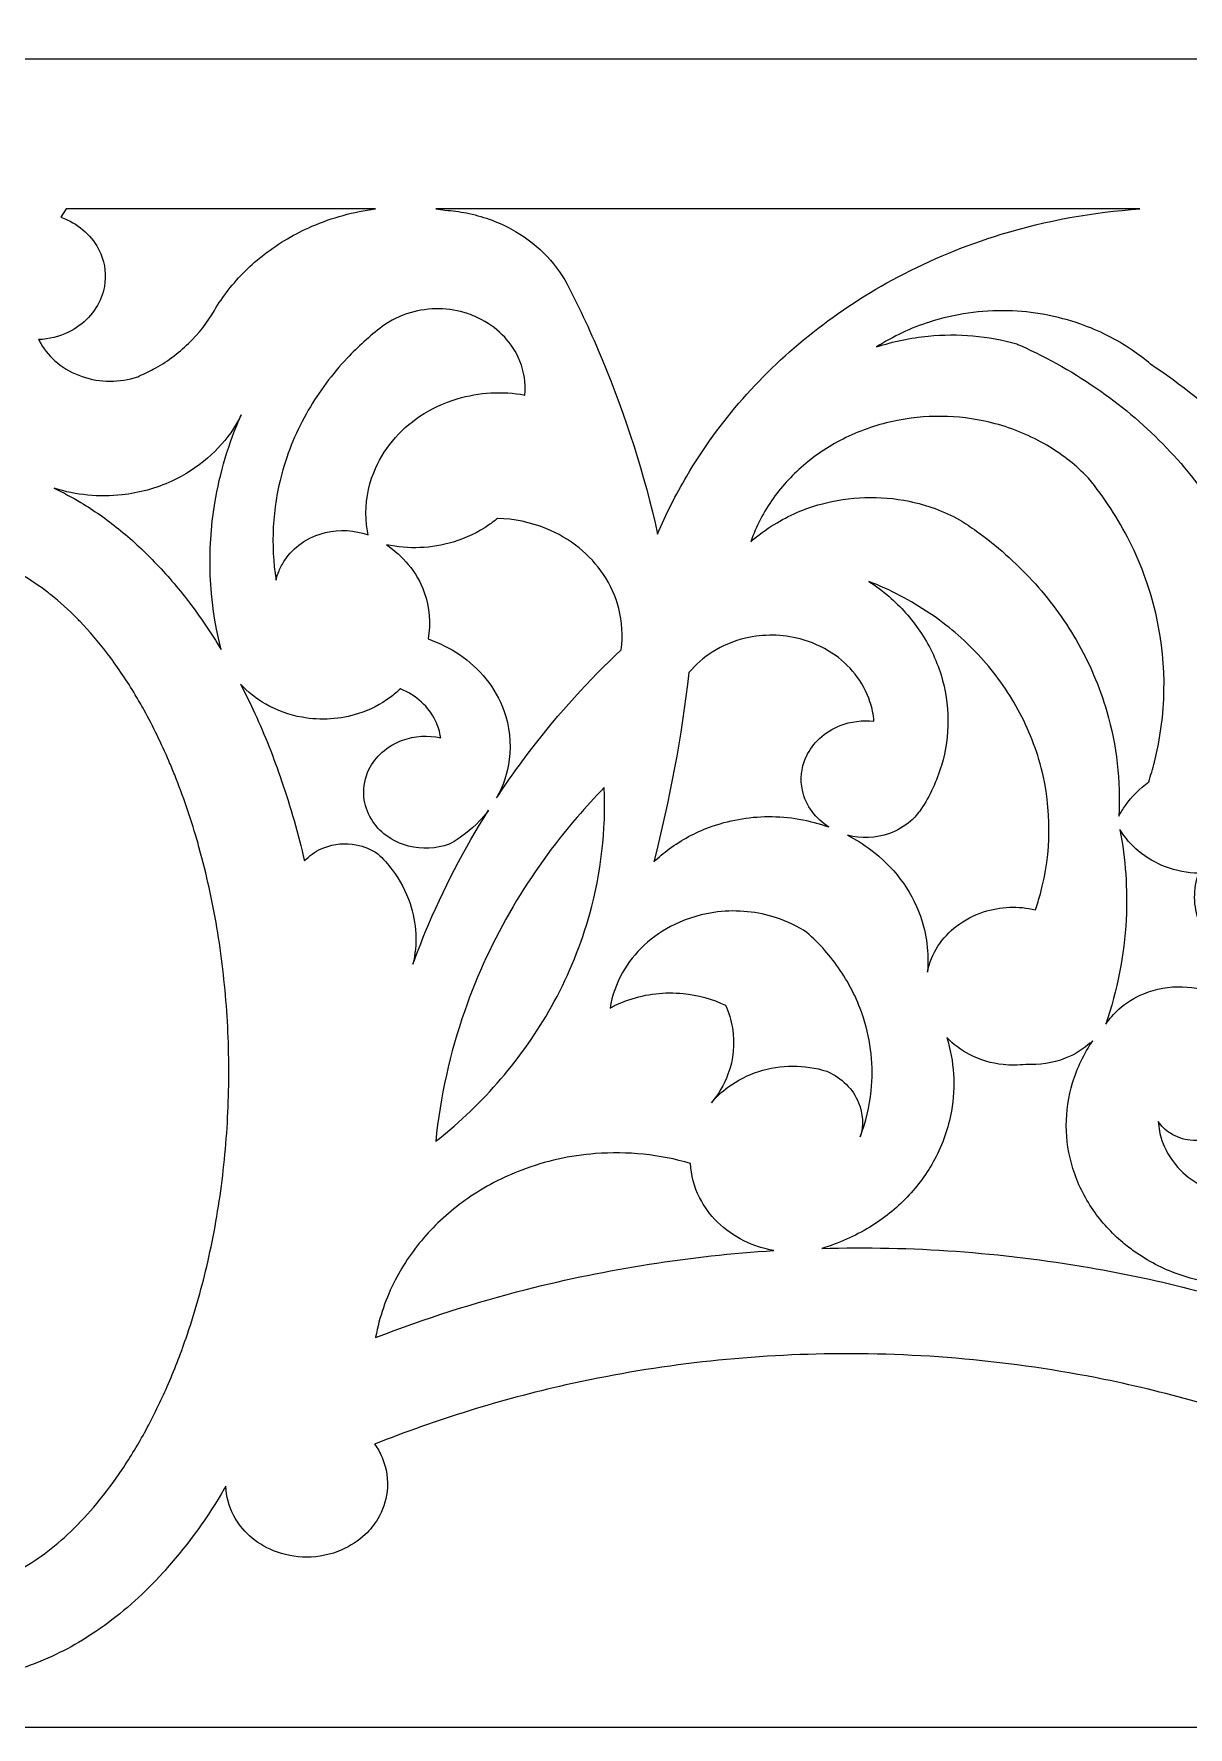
# Model space of a CAD drawing. Header units: millimetres. Extents: x 4600 to 4846, y 410 to 672.
# Drawn here: x 4705.5 to 4747.3, y 409.8 to 471.2 of the extents above; entities that cross this region are included whole.
import ezdxf

# ---------------------------------------------------------------- set-up
doc = ezdxf.new("R2010")
doc.units = ezdxf.units.MM
doc.header["$MEASUREMENT"] = 0
doc.layers.add('SITARA ALL', color=18, linetype='Continuous', true_color=0x000000)

msp = doc.modelspace()

# ---------------------------------------------------------------- linework, layer by layer
at = {"layer": 'SITARA ALL', "lineweight": 9}
for points, knots in [([(4600.273, 531.799), (4600.273, 531.799), (4844.273, 531.799), (4844.273, 531.799), (4844.273, 531.799), (4844.273, 409.799), (4844.273, 409.799), (4844.273, 409.799), (4600.273, 409.799), (4600.273, 409.799), (4600.273, 409.799), (4600.273, 531.799), (4600.273, 531.799)], [0, 0, 0, 0, 0.25, 0.25, 0.25, 0.5, 0.5, 0.5, 0.75, 0.75, 0.75, 1, 1, 1, 1]), ([(4702.275, 411.502), (4702.275, 411.502), (4702.417, 411.503), (4702.417, 411.503), (4703.358, 411.522), (4704.29, 411.686), (4705.18, 411.991), (4705.298, 412.032), (4705.416, 412.075), (4705.533, 412.121), (4706.31, 412.425), (4707.051, 412.817), (4707.739, 413.29), (4707.828, 413.351), (4707.915, 413.413), (4708.001, 413.476), (4708.774, 414.041), (4709.486, 414.682), (4710.129, 415.39), (4710.184, 415.451), (4710.239, 415.512), (4710.293, 415.574), (4711.071, 416.462), (4711.763, 417.422), (4712.36, 418.44), (4712.36, 418.44), (4712.413, 418.532), (4712.413, 418.532), (4712.427, 418.165), (4712.523, 417.807), (4712.694, 417.482), (4712.842, 417.2), (4713.04, 416.947), (4713.278, 416.735), (4713.531, 416.508), (4713.822, 416.326), (4714.138, 416.198), (4714.521, 416.043), (4714.931, 415.963), (4715.345, 415.963), (4715.786, 415.962), (4716.222, 416.053), (4716.626, 416.23), (4716.937, 416.366), (4717.223, 416.555), (4717.469, 416.788), (4717.644, 416.953), (4717.795, 417.142), (4717.92, 417.348), (4718.105, 417.652), (4718.221, 417.993), (4718.263, 418.347), (4718.31, 418.768), (4718.246, 419.194), (4718.078, 419.583), (4718.006, 419.75), (4717.916, 419.909), (4717.81, 420.058), (4720.059, 420.957), (4722.376, 421.676), (4724.739, 422.207), (4727.817, 422.898), (4730.958, 423.276), (4734.112, 423.332), (4737.513, 423.395), (4740.91, 423.086), (4744.244, 422.411), (4746.656, 421.922), (4749.026, 421.239), (4751.329, 420.368), (4753.366, 419.598), (4755.344, 418.678), (4757.246, 417.616), (4758.136, 417.119), (4759.007, 416.59), (4759.859, 416.031), (4761.442, 415.115), (4763.094, 414.327), (4764.802, 413.673), (4766.793, 412.911), (4768.848, 412.328), (4770.942, 411.933), (4774.146, 411.328), (4777.416, 411.155), (4780.665, 411.418), (4783.036, 411.609), (4785.382, 412.034), (4787.67, 412.685), (4789.544, 413.219), (4791.37, 413.908), (4793.13, 414.744), (4794.72, 415.5), (4796.249, 416.379), (4797.702, 417.374), (4798.182, 417.702), (4798.652, 418.043), (4799.114, 418.397), (4799.668, 418.863), (4800.166, 419.392), (4800.597, 419.974), (4801.034, 420.563), (4801.395, 421.205), (4801.671, 421.885), (4801.997, 422.689), (4802.194, 423.538), (4802.255, 424.404), (4802.269, 424.6), (4802.276, 424.796), (4802.275, 424.992), (4802.275, 424.992), (4802.273, 425.167), (4802.273, 425.167), (4802.273, 425.167), (4802.273, 470.299), (4802.273, 470.299), (4802.273, 470.299), (4702.275, 470.299), (4702.275, 470.299), (4702.275, 470.299), (4602.278, 470.299), (4602.278, 470.299), (4602.278, 470.299), (4602.278, 425.167), (4602.278, 425.167), (4602.278, 425.167), (4602.275, 424.992), (4602.275, 424.992), (4602.274, 424.052), (4602.434, 423.118), (4602.749, 422.232), (4602.997, 421.531), (4603.336, 420.866), (4603.755, 420.253), (4604.163, 419.656), (4604.64, 419.11), (4605.176, 418.625), (4605.262, 418.547), (4605.349, 418.471), (4605.437, 418.397), (4606.79, 417.362), (4608.22, 416.432), (4609.715, 415.615), (4611.373, 414.71), (4613.102, 413.942), (4614.885, 413.319), (4616.948, 412.597), (4619.071, 412.066), (4621.23, 411.732), (4625.228, 411.111), (4629.3, 411.158), (4633.282, 411.873), (4635.38, 412.249), (4637.439, 412.812), (4639.437, 413.555), (4641.169, 414.199), (4642.846, 414.981), (4644.453, 415.894), (4644.533, 415.94), (4644.612, 415.985), (4644.692, 416.031), (4646.452, 417.186), (4648.295, 418.211), (4650.205, 419.098), (4652.291, 420.067), (4654.448, 420.874), (4656.658, 421.514), (4659.324, 422.285), (4662.055, 422.815), (4664.816, 423.097), (4669.026, 423.528), (4673.277, 423.386), (4677.45, 422.674), (4679.969, 422.244), (4682.448, 421.605), (4684.86, 420.762), (4685.492, 420.542), (4686.119, 420.307), (4686.74, 420.058), (4686.543, 419.782), (4686.403, 419.47), (4686.33, 419.139), (4686.226, 418.67), (4686.265, 418.18), (4686.441, 417.733), (4686.493, 417.599), (4686.557, 417.47), (4686.631, 417.348), (4686.794, 417.078), (4687.004, 416.838), (4687.249, 416.64), (4687.522, 416.421), (4687.831, 416.25), (4688.163, 416.137), (4688.498, 416.022), (4688.851, 415.963), (4689.206, 415.963), (4689.641, 415.963), (4690.072, 416.051), (4690.472, 416.223), (4690.784, 416.358), (4691.071, 416.545), (4691.32, 416.778), (4691.553, 416.995), (4691.744, 417.253), (4691.886, 417.539), (4692.039, 417.848), (4692.125, 418.187), (4692.138, 418.532), (4692.728, 417.51), (4693.415, 416.547), (4694.187, 415.656), (4694.187, 415.656), (4694.258, 415.574), (4694.258, 415.574), (4694.884, 414.859), (4695.581, 414.209), (4696.338, 413.634), (4696.408, 413.581), (4696.478, 413.528), (4696.549, 413.476), (4697.216, 412.988), (4697.935, 412.579), (4698.694, 412.254), (4698.801, 412.208), (4698.909, 412.164), (4699.018, 412.121), (4699.834, 411.802), (4700.693, 411.604), (4701.566, 411.533), (4701.755, 411.517), (4701.944, 411.507), (4702.134, 411.503), (4702.134, 411.503), (4702.275, 411.502), (4702.275, 411.502)], [0, 0, 0, 0, 0.012821, 0.012821, 0.012821, 0.025641, 0.025641, 0.025641, 0.038462, 0.038462, 0.038462, 0.051282, 0.051282, 0.051282, 0.064103, 0.064103, 0.064103, 0.076923, 0.076923, 0.076923, 0.089744, 0.089744, 0.089744, 0.102564, 0.102564, 0.102564, 0.115385, 0.115385, 0.115385, 0.128205, 0.128205, 0.128205, 0.141026, 0.141026, 0.141026, 0.153846, 0.153846, 0.153846, 0.166667, 0.166667, 0.166667, 0.179487, 0.179487, 0.179487, 0.192308, 0.192308, 0.192308, 0.205128, 0.205128, 0.205128, 0.217949, 0.217949, 0.217949, 0.230769, 0.230769, 0.230769, 0.24359, 0.24359, 0.24359, 0.25641, 0.25641, 0.25641, 0.269231, 0.269231, 0.269231, 0.282051, 0.282051, 0.282051, 0.294872, 0.294872, 0.294872, 0.307692, 0.307692, 0.307692, 0.320513, 0.320513, 0.320513, 0.333333, 0.333333, 0.333333, 0.346154, 0.346154, 0.346154, 0.358974, 0.358974, 0.358974, 0.371795, 0.371795, 0.371795, 0.384615, 0.384615, 0.384615, 0.397436, 0.397436, 0.397436, 0.410256, 0.410256, 0.410256, 0.423077, 0.423077, 0.423077, 0.435897, 0.435897, 0.435897, 0.448718, 0.448718, 0.448718, 0.461538, 0.461538, 0.461538, 0.474359, 0.474359, 0.474359, 0.487179, 0.487179, 0.487179, 0.5, 0.5, 0.5, 0.512821, 0.512821, 0.512821, 0.525641, 0.525641, 0.525641, 0.538462, 0.538462, 0.538462, 0.551282, 0.551282, 0.551282, 0.564103, 0.564103, 0.564103, 0.576923, 0.576923, 0.576923, 0.589744, 0.589744, 0.589744, 0.602564, 0.602564, 0.602564, 0.615385, 0.615385, 0.615385, 0.628205, 0.628205, 0.628205, 0.641026, 0.641026, 0.641026, 0.653846, 0.653846, 0.653846, 0.666667, 0.666667, 0.666667, 0.679487, 0.679487, 0.679487, 0.692308, 0.692308, 0.692308, 0.705128, 0.705128, 0.705128, 0.717949, 0.717949, 0.717949, 0.730769, 0.730769, 0.730769, 0.74359, 0.74359, 0.74359, 0.75641, 0.75641, 0.75641, 0.769231, 0.769231, 0.769231, 0.782051, 0.782051, 0.782051, 0.794872, 0.794872, 0.794872, 0.807692, 0.807692, 0.807692, 0.820513, 0.820513, 0.820513, 0.833333, 0.833333, 0.833333, 0.846154, 0.846154, 0.846154, 0.858974, 0.858974, 0.858974, 0.871795, 0.871795, 0.871795, 0.884615, 0.884615, 0.884615, 0.897436, 0.897436, 0.897436, 0.910256, 0.910256, 0.910256, 0.923077, 0.923077, 0.923077, 0.935897, 0.935897, 0.935897, 0.948718, 0.948718, 0.948718, 0.961538, 0.961538, 0.961538, 0.974359, 0.974359, 0.974359, 0.987179, 0.987179, 0.987179, 1, 1, 1, 1]), ([(4709.219, 458.773), (4708.565, 458.552), (4707.857, 458.554), (4707.205, 458.778), (4706.879, 458.889), (4706.576, 459.057), (4706.309, 459.274), (4706.069, 459.469), (4705.866, 459.705), (4705.708, 459.971), (4705.68, 460.018), (4705.653, 460.067), (4705.628, 460.116), (4706.004, 460.132), (4706.372, 460.225), (4706.711, 460.389), (4706.985, 460.522), (4707.232, 460.703), (4707.441, 460.925), (4707.64, 461.135), (4707.796, 461.381), (4707.901, 461.65), (4707.95, 461.777), (4707.988, 461.908), (4708.012, 462.041), (4708.084, 462.44), (4708.039, 462.85), (4707.883, 463.224), (4707.77, 463.493), (4707.607, 463.738), (4707.401, 463.946), (4707.189, 464.16), (4706.94, 464.334), (4706.667, 464.461), (4706.591, 464.496), (4706.513, 464.528), (4706.434, 464.556), (4706.434, 464.556), (4706.631, 464.856), (4706.631, 464.856), (4706.631, 464.856), (4717.838, 464.856), (4717.838, 464.856), (4717.045, 464.756), (4716.269, 464.544), (4715.535, 464.227), (4714.923, 463.963), (4714.347, 463.624), (4713.82, 463.217), (4713.328, 462.838), (4712.886, 462.4), (4712.503, 461.911), (4712.32, 461.678), (4712.153, 461.432), (4712.001, 461.177), (4711.747, 460.736), (4711.432, 460.332), (4711.065, 459.978), (4710.683, 459.61), (4710.252, 459.296), (4709.785, 459.043), (4709.601, 458.944), (4709.412, 458.853), (4709.219, 458.773)], [0, 0, 0, 0, 0.047619, 0.047619, 0.047619, 0.095238, 0.095238, 0.095238, 0.142857, 0.142857, 0.142857, 0.190476, 0.190476, 0.190476, 0.238095, 0.238095, 0.238095, 0.285714, 0.285714, 0.285714, 0.333333, 0.333333, 0.333333, 0.380952, 0.380952, 0.380952, 0.428571, 0.428571, 0.428571, 0.47619, 0.47619, 0.47619, 0.52381, 0.52381, 0.52381, 0.571429, 0.571429, 0.571429, 0.619048, 0.619048, 0.619048, 0.666667, 0.666667, 0.666667, 0.714286, 0.714286, 0.714286, 0.761905, 0.761905, 0.761905, 0.809524, 0.809524, 0.809524, 0.857143, 0.857143, 0.857143, 0.904762, 0.904762, 0.904762, 0.952381, 0.952381, 0.952381, 1, 1, 1, 1]), ([(4728.069, 453.066), (4727.589, 455.23), (4726.917, 457.347), (4726.062, 459.393), (4725.675, 460.32), (4725.252, 461.232), (4724.793, 462.125), (4724.566, 462.541), (4724.279, 462.921), (4723.941, 463.254), (4723.588, 463.601), (4723.188, 463.896), (4722.753, 464.132), (4722.246, 464.405), (4721.701, 464.6), (4721.136, 464.71), (4720.88, 464.76), (4720.62, 464.793), (4720.36, 464.808), (4720.251, 464.826), (4720.142, 464.842), (4720.033, 464.856), (4720.033, 464.856), (4745.551, 464.856), (4745.551, 464.856), (4743.847, 464.744), (4742.162, 464.435), (4740.528, 463.936), (4739.235, 463.541), (4737.983, 463.024), (4736.787, 462.391), (4735.696, 461.815), (4734.66, 461.14), (4733.692, 460.376), (4732.775, 459.653), (4731.926, 458.848), (4731.155, 457.972), (4730.391, 457.104), (4729.712, 456.166), (4729.125, 455.17), (4728.726, 454.493), (4728.374, 453.79), (4728.069, 453.066)], [0, 0, 0, 0, 0.071429, 0.071429, 0.071429, 0.142857, 0.142857, 0.142857, 0.214286, 0.214286, 0.214286, 0.285714, 0.285714, 0.285714, 0.357143, 0.357143, 0.357143, 0.428571, 0.428571, 0.428571, 0.5, 0.5, 0.5, 0.571429, 0.571429, 0.571429, 0.642857, 0.642857, 0.642857, 0.714286, 0.714286, 0.714286, 0.785714, 0.785714, 0.785714, 0.857143, 0.857143, 0.857143, 0.928571, 0.928571, 0.928571, 1, 1, 1, 1]), ([(4714.236, 451.391), (4714.033, 452.677), (4714.103, 453.991), (4714.443, 455.248), (4714.662, 456.055), (4714.985, 456.83), (4715.404, 457.554), (4715.799, 458.235), (4716.271, 458.869), (4716.812, 459.442), (4717.204, 459.858), (4717.629, 460.242), (4718.082, 460.591), (4718.39, 460.816), (4718.735, 460.986), (4719.102, 461.093), (4719.782, 461.292), (4720.507, 461.28), (4721.181, 461.058), (4721.316, 461.014), (4721.448, 460.96), (4721.576, 460.899), (4721.894, 460.747), (4722.185, 460.543), (4722.436, 460.296), (4722.676, 460.059), (4722.873, 459.781), (4723.017, 459.476), (4723.191, 459.105), (4723.277, 458.698), (4723.267, 458.288), (4723.266, 458.228), (4723.262, 458.168), (4723.257, 458.108), (4722.44, 458.255), (4721.6, 458.208), (4720.805, 457.971), (4720.325, 457.828), (4719.869, 457.615), (4719.452, 457.337), (4719.078, 457.088), (4718.741, 456.785), (4718.454, 456.438), (4718.169, 456.094), (4717.939, 455.706), (4717.775, 455.29), (4717.564, 454.757), (4717.471, 454.186), (4717.501, 453.614), (4717.511, 453.419), (4717.536, 453.225), (4717.575, 453.034), (4717.079, 453.212), (4716.542, 453.242), (4716.029, 453.12), (4715.713, 453.045), (4715.413, 452.911), (4715.147, 452.724), (4714.914, 452.562), (4714.713, 452.358), (4714.554, 452.122), (4714.47, 451.998), (4714.4, 451.866), (4714.344, 451.728), (4714.293, 451.621), (4714.257, 451.507), (4714.236, 451.391)], [0, 0, 0, 0, 0.045455, 0.045455, 0.045455, 0.090909, 0.090909, 0.090909, 0.136364, 0.136364, 0.136364, 0.181818, 0.181818, 0.181818, 0.227273, 0.227273, 0.227273, 0.272727, 0.272727, 0.272727, 0.318182, 0.318182, 0.318182, 0.363636, 0.363636, 0.363636, 0.409091, 0.409091, 0.409091, 0.454545, 0.454545, 0.454545, 0.5, 0.5, 0.5, 0.545455, 0.545455, 0.545455, 0.590909, 0.590909, 0.590909, 0.636364, 0.636364, 0.636364, 0.681818, 0.681818, 0.681818, 0.727273, 0.727273, 0.727273, 0.772727, 0.772727, 0.772727, 0.818182, 0.818182, 0.818182, 0.863636, 0.863636, 0.863636, 0.909091, 0.909091, 0.909091, 0.954545, 0.954545, 0.954545, 1, 1, 1, 1]), ([(4751.805, 445.811), (4751.693, 446.122), (4751.524, 446.41), (4751.307, 446.66), (4751.115, 446.882), (4750.892, 447.074), (4750.643, 447.23), (4750.54, 448.479), (4750.271, 449.708), (4749.843, 450.886), (4749.479, 451.891), (4749.006, 452.852), (4748.434, 453.754), (4747.879, 454.629), (4747.238, 455.446), (4746.521, 456.193), (4745.792, 456.951), (4744.993, 457.638), (4744.133, 458.244), (4743.219, 458.89), (4742.244, 459.445), (4741.222, 459.902), (4741.179, 459.921), (4741.136, 459.941), (4741.093, 459.96), (4740.049, 460.253), (4738.959, 460.35), (4737.879, 460.245), (4737.243, 460.184), (4736.615, 460.052), (4736.007, 459.852), (4736.605, 460.235), (4737.251, 460.538), (4737.928, 460.755), (4738.843, 461.048), (4739.801, 461.185), (4740.762, 461.161), (4741.664, 461.14), (4742.557, 460.977), (4743.408, 460.677), (4744.066, 460.446), (4744.691, 460.131), (4745.268, 459.74), (4745.501, 459.581), (4745.726, 459.41), (4745.941, 459.227), (4747.046, 458.488), (4748.086, 457.656), (4749.049, 456.741), (4749.991, 455.845), (4750.853, 454.868), (4751.625, 453.821), (4752.401, 452.767), (4753.078, 451.643), (4753.646, 450.464), (4754.262, 449.185), (4754.742, 447.845), (4755.078, 446.467), (4755.119, 446.298), (4755.158, 446.128), (4755.195, 445.958), (4754.818, 446.156), (4754.408, 446.28), (4753.986, 446.324), (4753.463, 446.379), (4752.934, 446.313), (4752.44, 446.131), (4752.218, 446.048), (4752.005, 445.941), (4751.805, 445.811)], [0, 0, 0, 0, 0.043478, 0.043478, 0.043478, 0.086957, 0.086957, 0.086957, 0.130435, 0.130435, 0.130435, 0.173913, 0.173913, 0.173913, 0.217391, 0.217391, 0.217391, 0.26087, 0.26087, 0.26087, 0.304348, 0.304348, 0.304348, 0.347826, 0.347826, 0.347826, 0.391304, 0.391304, 0.391304, 0.434783, 0.434783, 0.434783, 0.478261, 0.478261, 0.478261, 0.521739, 0.521739, 0.521739, 0.565217, 0.565217, 0.565217, 0.608696, 0.608696, 0.608696, 0.652174, 0.652174, 0.652174, 0.695652, 0.695652, 0.695652, 0.73913, 0.73913, 0.73913, 0.782609, 0.782609, 0.782609, 0.826087, 0.826087, 0.826087, 0.869565, 0.869565, 0.869565, 0.913043, 0.913043, 0.913043, 0.956522, 0.956522, 0.956522, 1, 1, 1, 1]), ([(4712.244, 448.881), (4711.882, 449.482), (4711.487, 450.062), (4711.062, 450.62), (4710.677, 451.124), (4710.263, 451.606), (4709.823, 452.063), (4709.415, 452.488), (4708.98, 452.886), (4708.521, 453.256), (4708.088, 453.606), (4707.631, 453.926), (4707.154, 454.213), (4706.843, 454.4), (4706.523, 454.571), (4706.195, 454.725), (4706.988, 454.476), (4707.824, 454.395), (4708.651, 454.487), (4709.274, 454.555), (4709.883, 454.723), (4710.454, 454.983), (4710.925, 455.198), (4711.364, 455.479), (4711.756, 455.818), (4712.118, 456.129), (4712.433, 456.49), (4712.693, 456.89), (4712.797, 457.051), (4712.892, 457.218), (4712.976, 457.39), (4712.521, 456.367), (4712.199, 455.29), (4712.016, 454.186), (4711.729, 452.451), (4711.799, 450.678), (4712.222, 448.971), (4712.222, 448.971), (4712.244, 448.881), (4712.244, 448.881)], [0, 0, 0, 0, 0.076923, 0.076923, 0.076923, 0.153846, 0.153846, 0.153846, 0.230769, 0.230769, 0.230769, 0.307692, 0.307692, 0.307692, 0.384615, 0.384615, 0.384615, 0.461538, 0.461538, 0.461538, 0.538462, 0.538462, 0.538462, 0.615385, 0.615385, 0.615385, 0.692308, 0.692308, 0.692308, 0.769231, 0.769231, 0.769231, 0.846154, 0.846154, 0.846154, 0.923077, 0.923077, 0.923077, 1, 1, 1, 1]), ([(4731.449, 452.789), (4731.646, 453.354), (4731.918, 453.88), (4732.26, 454.36), (4732.596, 454.831), (4732.992, 455.257), (4733.438, 455.626), (4733.914, 456.021), (4734.438, 456.353), (4734.999, 456.613), (4735.582, 456.885), (4736.197, 457.081), (4736.829, 457.199), (4737.981, 457.415), (4739.168, 457.37), (4740.302, 457.068), (4740.959, 456.893), (4741.59, 456.63), (4742.177, 456.285), (4742.692, 455.983), (4743.166, 455.617), (4743.587, 455.195), (4743.622, 455.16), (4743.657, 455.124), (4743.691, 455.088), (4744.269, 454.385), (4744.768, 453.62), (4745.178, 452.807), (4745.625, 451.922), (4745.957, 450.984), (4746.168, 450.016), (4746.542, 448.293), (4746.512, 446.505), (4746.079, 444.796), (4746.018, 444.555), (4745.949, 444.316), (4745.873, 444.08), (4745.548, 443.839), (4745.263, 443.548), (4745.029, 443.219), (4744.94, 443.094), (4744.86, 442.964), (4744.788, 442.829), (4744.861, 444.111), (4744.715, 445.395), (4744.355, 446.627), (4744.09, 447.534), (4743.716, 448.406), (4743.241, 449.224), (4742.791, 449.998), (4742.259, 450.721), (4741.653, 451.38), (4741.041, 452.045), (4740.362, 452.646), (4739.627, 453.172), (4739.426, 453.316), (4739.222, 453.454), (4739.014, 453.587), (4738.442, 453.898), (4737.828, 454.122), (4737.19, 454.253), (4736.131, 454.472), (4735.035, 454.437), (4733.992, 454.152), (4733.396, 453.989), (4732.826, 453.742), (4732.299, 453.418), (4731.998, 453.234), (4731.714, 453.023), (4731.449, 452.789)], [0, 0, 0, 0, 0.043478, 0.043478, 0.043478, 0.086957, 0.086957, 0.086957, 0.130435, 0.130435, 0.130435, 0.173913, 0.173913, 0.173913, 0.217391, 0.217391, 0.217391, 0.26087, 0.26087, 0.26087, 0.304348, 0.304348, 0.304348, 0.347826, 0.347826, 0.347826, 0.391304, 0.391304, 0.391304, 0.434783, 0.434783, 0.434783, 0.478261, 0.478261, 0.478261, 0.521739, 0.521739, 0.521739, 0.565217, 0.565217, 0.565217, 0.608696, 0.608696, 0.608696, 0.652174, 0.652174, 0.652174, 0.695652, 0.695652, 0.695652, 0.73913, 0.73913, 0.73913, 0.782609, 0.782609, 0.782609, 0.826087, 0.826087, 0.826087, 0.869565, 0.869565, 0.869565, 0.913043, 0.913043, 0.913043, 0.956522, 0.956522, 0.956522, 1, 1, 1, 1]), ([(4722.231, 443.498), (4722.471, 443.928), (4722.627, 444.4), (4722.691, 444.888), (4722.768, 445.487), (4722.7, 446.096), (4722.493, 446.664), (4722.342, 447.08), (4722.123, 447.467), (4721.845, 447.812), (4721.572, 448.151), (4721.25, 448.448), (4720.889, 448.692), (4720.535, 448.932), (4720.15, 449.124), (4719.745, 449.261), (4719.853, 449.826), (4719.806, 450.409), (4719.61, 450.949), (4719.476, 451.318), (4719.279, 451.661), (4719.028, 451.963), (4718.8, 452.236), (4718.534, 452.476), (4718.239, 452.674), (4719.041, 452.506), (4719.872, 452.54), (4720.657, 452.776), (4721.118, 452.914), (4721.555, 453.123), (4721.951, 453.395), (4722.06, 453.47), (4722.166, 453.55), (4722.267, 453.634), (4722.869, 453.617), (4723.462, 453.493), (4724.02, 453.268), (4724.455, 453.093), (4724.861, 452.854), (4725.225, 452.561), (4725.566, 452.286), (4725.863, 451.962), (4726.107, 451.599), (4726.359, 451.224), (4726.546, 450.808), (4726.66, 450.371), (4726.787, 449.881), (4726.816, 449.37), (4726.745, 448.868), (4725.572, 447.76), (4724.489, 446.562), (4723.504, 445.284), (4723.058, 444.704), (4722.633, 444.109), (4722.231, 443.498)], [0, 0, 0, 0, 0.055556, 0.055556, 0.055556, 0.111111, 0.111111, 0.111111, 0.166667, 0.166667, 0.166667, 0.222222, 0.222222, 0.222222, 0.277778, 0.277778, 0.277778, 0.333333, 0.333333, 0.333333, 0.388889, 0.388889, 0.388889, 0.444444, 0.444444, 0.444444, 0.5, 0.5, 0.5, 0.555556, 0.555556, 0.555556, 0.611111, 0.611111, 0.611111, 0.666667, 0.666667, 0.666667, 0.722222, 0.722222, 0.722222, 0.777778, 0.777778, 0.777778, 0.833333, 0.833333, 0.833333, 0.888889, 0.888889, 0.888889, 0.944444, 0.944444, 0.944444, 1, 1, 1, 1]), ([(4702.275, 452.365), (4702.416, 452.365), (4702.557, 452.358), (4702.697, 452.346), (4702.945, 452.324), (4703.191, 452.283), (4703.432, 452.223), (4703.695, 452.159), (4703.952, 452.076), (4704.203, 451.975), (4704.482, 451.862), (4704.754, 451.73), (4705.016, 451.58), (4705.342, 451.394), (4705.655, 451.185), (4705.953, 450.956), (4705.99, 450.928), (4706.026, 450.899), (4706.063, 450.87), (4706.4, 450.602), (4706.721, 450.313), (4707.024, 450.005), (4707.059, 449.969), (4707.095, 449.933), (4707.13, 449.896), (4707.476, 449.535), (4707.801, 449.155), (4708.104, 448.757), (4708.104, 448.757), (4708.178, 448.659), (4708.178, 448.659), (4708.52, 448.203), (4708.837, 447.729), (4709.129, 447.24), (4709.24, 447.055), (4709.348, 446.868), (4709.452, 446.679), (4709.781, 446.081), (4710.081, 445.466), (4710.35, 444.838), (4710.422, 444.67), (4710.493, 444.5), (4710.561, 444.329), (4710.865, 443.568), (4711.132, 442.793), (4711.36, 442.006), (4711.392, 441.896), (4711.423, 441.786), (4711.453, 441.676), (4711.715, 440.727), (4711.928, 439.766), (4712.091, 438.795), (4712.259, 437.793), (4712.378, 436.783), (4712.448, 435.769), (4712.518, 434.741), (4712.54, 433.711), (4712.511, 432.681), (4712.483, 431.657), (4712.406, 430.635), (4712.279, 429.618), (4712.155, 428.626), (4711.982, 427.64), (4711.76, 426.665), (4711.558, 425.783), (4711.313, 424.912), (4711.024, 424.054), (4711.024, 424.054), (4710.973, 423.905), (4710.973, 423.905), (4710.769, 423.313), (4710.542, 422.73), (4710.292, 422.157), (4710.055, 421.614), (4709.795, 421.082), (4709.513, 420.562), (4709.25, 420.076), (4708.963, 419.602), (4708.655, 419.142), (4708.371, 418.717), (4708.065, 418.308), (4707.739, 417.914), (4707.442, 417.556), (4707.125, 417.216), (4706.79, 416.893), (4706.489, 416.604), (4706.17, 416.335), (4705.836, 416.085), (4705.54, 415.865), (4705.228, 415.665), (4704.904, 415.487), (4704.619, 415.33), (4704.322, 415.195), (4704.017, 415.083), (4703.744, 414.983), (4703.464, 414.906), (4703.18, 414.851), (4702.916, 414.8), (4702.648, 414.771), (4702.379, 414.765), (4702.113, 414.76), (4701.846, 414.776), (4701.583, 414.815), (4701.303, 414.857), (4701.027, 414.921), (4700.757, 415.007), (4700.457, 415.103), (4700.165, 415.222), (4699.883, 415.363), (4699.563, 415.523), (4699.255, 415.706), (4698.961, 415.909), (4698.629, 416.139), (4698.311, 416.391), (4698.011, 416.662), (4697.669, 416.97), (4697.345, 417.299), (4697.042, 417.645), (4696.975, 417.721), (4696.91, 417.797), (4696.846, 417.874), (4696.5, 418.287), (4696.178, 418.718), (4695.879, 419.166), (4695.828, 419.242), (4695.778, 419.319), (4695.729, 419.395), (4695.388, 419.924), (4695.075, 420.471), (4694.79, 421.032), (4694.761, 421.088), (4694.733, 421.145), (4694.705, 421.201), (4694.379, 421.859), (4694.086, 422.532), (4693.827, 423.218), (4693.827, 423.218), (4693.812, 423.256), (4693.812, 423.256), (4693.533, 423.998), (4693.289, 424.753), (4693.08, 425.517), (4692.861, 426.316), (4692.677, 427.124), (4692.529, 427.939), (4692.377, 428.779), (4692.259, 429.624), (4692.177, 430.473), (4692.093, 431.335), (4692.044, 432.201), (4692.031, 433.067), (4692.018, 433.936), (4692.039, 434.805), (4692.096, 435.672), (4692.153, 436.53), (4692.244, 437.385), (4692.371, 438.235), (4692.494, 439.065), (4692.653, 439.889), (4692.847, 440.705), (4693.034, 441.491), (4693.256, 442.268), (4693.513, 443.033), (4693.756, 443.759), (4694.035, 444.473), (4694.347, 445.172), (4694.623, 445.789), (4694.93, 446.391), (4695.267, 446.976), (4695.267, 446.976), (4695.325, 447.077), (4695.325, 447.077), (4695.621, 447.585), (4695.943, 448.076), (4696.291, 448.55), (4696.331, 448.604), (4696.371, 448.658), (4696.412, 448.711), (4696.654, 449.031), (4696.91, 449.34), (4697.179, 449.638), (4697.427, 449.912), (4697.688, 450.174), (4697.961, 450.423), (4698.211, 450.65), (4698.472, 450.865), (4698.743, 451.065), (4698.989, 451.246), (4699.245, 451.413), (4699.509, 451.566), (4699.747, 451.703), (4699.994, 451.826), (4700.247, 451.933), (4700.476, 452.03), (4700.711, 452.113), (4700.95, 452.18), (4701.171, 452.241), (4701.396, 452.288), (4701.622, 452.32), (4701.839, 452.35), (4702.057, 452.365), (4702.275, 452.365)], [0, 0, 0, 0, 0.014925, 0.014925, 0.014925, 0.029851, 0.029851, 0.029851, 0.044776, 0.044776, 0.044776, 0.059701, 0.059701, 0.059701, 0.074627, 0.074627, 0.074627, 0.089552, 0.089552, 0.089552, 0.104478, 0.104478, 0.104478, 0.119403, 0.119403, 0.119403, 0.134328, 0.134328, 0.134328, 0.149254, 0.149254, 0.149254, 0.164179, 0.164179, 0.164179, 0.179104, 0.179104, 0.179104, 0.19403, 0.19403, 0.19403, 0.208955, 0.208955, 0.208955, 0.223881, 0.223881, 0.223881, 0.238806, 0.238806, 0.238806, 0.253731, 0.253731, 0.253731, 0.268657, 0.268657, 0.268657, 0.283582, 0.283582, 0.283582, 0.298507, 0.298507, 0.298507, 0.313433, 0.313433, 0.313433, 0.328358, 0.328358, 0.328358, 0.343284, 0.343284, 0.343284, 0.358209, 0.358209, 0.358209, 0.373134, 0.373134, 0.373134, 0.38806, 0.38806, 0.38806, 0.402985, 0.402985, 0.402985, 0.41791, 0.41791, 0.41791, 0.432836, 0.432836, 0.432836, 0.447761, 0.447761, 0.447761, 0.462687, 0.462687, 0.462687, 0.477612, 0.477612, 0.477612, 0.492537, 0.492537, 0.492537, 0.507463, 0.507463, 0.507463, 0.522388, 0.522388, 0.522388, 0.537313, 0.537313, 0.537313, 0.552239, 0.552239, 0.552239, 0.567164, 0.567164, 0.567164, 0.58209, 0.58209, 0.58209, 0.597015, 0.597015, 0.597015, 0.61194, 0.61194, 0.61194, 0.626866, 0.626866, 0.626866, 0.641791, 0.641791, 0.641791, 0.656716, 0.656716, 0.656716, 0.671642, 0.671642, 0.671642, 0.686567, 0.686567, 0.686567, 0.701493, 0.701493, 0.701493, 0.716418, 0.716418, 0.716418, 0.731343, 0.731343, 0.731343, 0.746269, 0.746269, 0.746269, 0.761194, 0.761194, 0.761194, 0.776119, 0.776119, 0.776119, 0.791045, 0.791045, 0.791045, 0.80597, 0.80597, 0.80597, 0.820896, 0.820896, 0.820896, 0.835821, 0.835821, 0.835821, 0.850746, 0.850746, 0.850746, 0.865672, 0.865672, 0.865672, 0.880597, 0.880597, 0.880597, 0.895522, 0.895522, 0.895522, 0.910448, 0.910448, 0.910448, 0.925373, 0.925373, 0.925373, 0.940299, 0.940299, 0.940299, 0.955224, 0.955224, 0.955224, 0.970149, 0.970149, 0.970149, 0.985075, 0.985075, 0.985075, 1, 1, 1, 1]), ([(4737.849, 437.183), (4737.912, 437.869), (4737.825, 438.559), (4737.594, 439.207), (4737.422, 439.692), (4737.176, 440.147), (4736.865, 440.556), (4736.561, 440.957), (4736.203, 441.313), (4735.801, 441.615), (4735.534, 441.817), (4735.25, 441.994), (4734.952, 442.146), (4735.453, 442.013), (4735.983, 442.034), (4736.472, 442.208), (4736.755, 442.308), (4737.016, 442.461), (4737.242, 442.658), (4737.382, 442.781), (4737.505, 442.921), (4737.61, 443.075), (4737.939, 443.569), (4738.192, 444.109), (4738.361, 444.677), (4738.678, 445.749), (4738.672, 446.89), (4738.343, 447.958), (4738.168, 448.523), (4737.911, 449.058), (4737.578, 449.547), (4737.262, 450.011), (4736.887, 450.432), (4736.461, 450.798), (4736.23, 450.998), (4735.985, 451.181), (4735.729, 451.348), (4736.507, 451.045), (4737.248, 450.656), (4737.938, 450.188), (4738.574, 449.757), (4739.162, 449.256), (4739.688, 448.696), (4740.217, 448.134), (4740.677, 447.511), (4741.059, 446.84), (4741.462, 446.134), (4741.769, 445.377), (4741.974, 444.591), (4742.362, 443.09), (4742.352, 441.514), (4741.944, 440.019), (4741.89, 439.824), (4741.831, 439.63), (4741.765, 439.439), (4741.144, 439.586), (4740.495, 439.56), (4739.889, 439.364), (4739.535, 439.249), (4739.203, 439.075), (4738.908, 438.848), (4738.643, 438.645), (4738.415, 438.399), (4738.233, 438.119), (4738.047, 437.834), (4737.916, 437.517), (4737.849, 437.183)], [0, 0, 0, 0, 0.045455, 0.045455, 0.045455, 0.090909, 0.090909, 0.090909, 0.136364, 0.136364, 0.136364, 0.181818, 0.181818, 0.181818, 0.227273, 0.227273, 0.227273, 0.272727, 0.272727, 0.272727, 0.318182, 0.318182, 0.318182, 0.363636, 0.363636, 0.363636, 0.409091, 0.409091, 0.409091, 0.454545, 0.454545, 0.454545, 0.5, 0.5, 0.5, 0.545455, 0.545455, 0.545455, 0.590909, 0.590909, 0.590909, 0.636364, 0.636364, 0.636364, 0.681818, 0.681818, 0.681818, 0.727273, 0.727273, 0.727273, 0.772727, 0.772727, 0.772727, 0.818182, 0.818182, 0.818182, 0.863636, 0.863636, 0.863636, 0.909091, 0.909091, 0.909091, 0.954545, 0.954545, 0.954545, 1, 1, 1, 1]), ([(4727.93, 441.173), (4728.507, 443.431), (4728.933, 445.725), (4729.206, 448.04), (4729.447, 448.331), (4729.732, 448.582), (4730.052, 448.784), (4730.422, 449.018), (4730.829, 449.189), (4731.255, 449.289), (4731.907, 449.442), (4732.587, 449.433), (4733.235, 449.263), (4733.644, 449.156), (4734.034, 448.983), (4734.388, 448.751), (4734.709, 448.541), (4734.993, 448.281), (4735.231, 447.981), (4735.467, 447.682), (4735.649, 447.345), (4735.768, 446.983), (4735.844, 446.754), (4735.892, 446.516), (4735.912, 446.276), (4735.495, 446.325), (4735.073, 446.27), (4734.682, 446.118), (4734.407, 446.01), (4734.155, 445.853), (4733.938, 445.652), (4733.739, 445.469), (4733.578, 445.249), (4733.462, 445.004), (4733.452, 444.983), (4733.443, 444.962), (4733.434, 444.941), (4733.276, 444.574), (4733.235, 444.167), (4733.318, 443.777), (4733.379, 443.495), (4733.499, 443.23), (4733.671, 442.999), (4733.836, 442.778), (4734.04, 442.589), (4734.273, 442.443), (4733.57, 442.698), (4732.827, 442.826), (4732.08, 442.82), (4731.354, 442.816), (4730.634, 442.685), (4729.953, 442.434), (4729.43, 442.242), (4728.936, 441.976), (4728.488, 441.645), (4728.292, 441.5), (4728.106, 441.342), (4727.93, 441.173)], [0, 0, 0, 0, 0.052632, 0.052632, 0.052632, 0.105263, 0.105263, 0.105263, 0.157895, 0.157895, 0.157895, 0.210526, 0.210526, 0.210526, 0.263158, 0.263158, 0.263158, 0.315789, 0.315789, 0.315789, 0.368421, 0.368421, 0.368421, 0.421053, 0.421053, 0.421053, 0.473684, 0.473684, 0.473684, 0.526316, 0.526316, 0.526316, 0.578947, 0.578947, 0.578947, 0.631579, 0.631579, 0.631579, 0.684211, 0.684211, 0.684211, 0.736842, 0.736842, 0.736842, 0.789474, 0.789474, 0.789474, 0.842105, 0.842105, 0.842105, 0.894737, 0.894737, 0.894737, 0.947368, 0.947368, 0.947368, 1, 1, 1, 1]), ([(4719.199, 437.465), (4719.369, 438.195), (4719.333, 438.957), (4719.094, 439.667), (4718.946, 440.107), (4718.727, 440.52), (4718.447, 440.89), (4718.29, 441.097), (4718.116, 441.29), (4717.927, 441.467), (4717.693, 441.632), (4717.427, 441.744), (4717.146, 441.798), (4716.75, 441.875), (4716.341, 441.838), (4715.965, 441.69), (4715.727, 441.595), (4715.509, 441.455), (4715.325, 441.276), (4715.305, 441.256), (4715.286, 441.236), (4715.266, 441.215), (4715.04, 442.197), (4714.763, 443.166), (4714.438, 444.119), (4714.155, 444.949), (4713.831, 445.764), (4713.467, 446.562), (4713.304, 446.919), (4713.132, 447.271), (4712.952, 447.619), (4713.216, 447.333), (4713.522, 447.089), (4713.861, 446.896), (4714.269, 446.664), (4714.715, 446.503), (4715.178, 446.42), (4715.863, 446.298), (4716.567, 446.344), (4717.229, 446.557), (4717.641, 446.689), (4718.028, 446.887), (4718.377, 447.143), (4718.506, 447.238), (4718.629, 447.341), (4718.745, 447.452), (4719.026, 447.339), (4719.285, 447.177), (4719.509, 446.972), (4719.72, 446.779), (4719.893, 446.547), (4720.017, 446.289), (4720.111, 446.096), (4720.174, 445.889), (4720.204, 445.677), (4719.745, 445.781), (4719.265, 445.751), (4718.822, 445.591), (4718.55, 445.493), (4718.299, 445.344), (4718.083, 445.152), (4717.884, 444.976), (4717.721, 444.762), (4717.604, 444.524), (4717.462, 444.234), (4717.397, 443.913), (4717.416, 443.591), (4717.417, 443.573), (4717.419, 443.554), (4717.421, 443.536), (4717.447, 443.248), (4717.54, 442.97), (4717.691, 442.724), (4717.83, 442.495), (4718.012, 442.296), (4718.227, 442.136), (4718.469, 441.956), (4718.744, 441.824), (4719.037, 441.749), (4719.525, 441.622), (4720.04, 441.647), (4720.513, 441.822), (4720.513, 441.822), (4720.555, 441.838), (4720.555, 441.838), (4720.943, 442.055), (4721.296, 442.329), (4721.604, 442.65), (4721.724, 442.776), (4721.837, 442.91), (4721.941, 443.05), (4721.055, 441.651), (4720.291, 440.179), (4719.657, 438.649), (4719.496, 438.257), (4719.343, 437.863), (4719.199, 437.465)], [0, 0, 0, 0, 0.03125, 0.03125, 0.03125, 0.0625, 0.0625, 0.0625, 0.09375, 0.09375, 0.09375, 0.125, 0.125, 0.125, 0.15625, 0.15625, 0.15625, 0.1875, 0.1875, 0.1875, 0.21875, 0.21875, 0.21875, 0.25, 0.25, 0.25, 0.28125, 0.28125, 0.28125, 0.3125, 0.3125, 0.3125, 0.34375, 0.34375, 0.34375, 0.375, 0.375, 0.375, 0.40625, 0.40625, 0.40625, 0.4375, 0.4375, 0.4375, 0.46875, 0.46875, 0.46875, 0.5, 0.5, 0.5, 0.53125, 0.53125, 0.53125, 0.5625, 0.5625, 0.5625, 0.59375, 0.59375, 0.59375, 0.625, 0.625, 0.625, 0.65625, 0.65625, 0.65625, 0.6875, 0.6875, 0.6875, 0.71875, 0.71875, 0.71875, 0.75, 0.75, 0.75, 0.78125, 0.78125, 0.78125, 0.8125, 0.8125, 0.8125, 0.84375, 0.84375, 0.84375, 0.875, 0.875, 0.875, 0.90625, 0.90625, 0.90625, 0.9375, 0.9375, 0.9375, 0.96875, 0.96875, 0.96875, 1, 1, 1, 1]), ([(4720.023, 431.04), (4720.186, 432.654), (4720.539, 434.244), (4721.075, 435.776), (4721.534, 437.09), (4722.121, 438.357), (4722.828, 439.557), (4723.503, 440.705), (4724.281, 441.79), (4725.15, 442.8), (4725.466, 443.168), (4725.794, 443.527), (4726.134, 443.874), (4726.2, 442.33), (4726.022, 440.785), (4725.608, 439.295), (4725.3, 438.189), (4724.868, 437.12), (4724.32, 436.11), (4723.809, 435.169), (4723.204, 434.281), (4722.516, 433.46), (4721.827, 432.637), (4721.061, 431.882), (4720.228, 431.204), (4720.16, 431.149), (4720.092, 431.094), (4720.023, 431.04)], [0, 0, 0, 0, 0.111111, 0.111111, 0.111111, 0.222222, 0.222222, 0.222222, 0.333333, 0.333333, 0.333333, 0.444444, 0.444444, 0.444444, 0.555556, 0.555556, 0.555556, 0.666667, 0.666667, 0.666667, 0.777778, 0.777778, 0.777778, 0.888889, 0.888889, 0.888889, 1, 1, 1, 1]), ([(4752.191, 430.617), (4752.03, 430.331), (4751.82, 430.074), (4751.573, 429.858), (4751.3, 429.62), (4750.989, 429.43), (4750.653, 429.296), (4750.2, 429.116), (4749.714, 429.033), (4749.227, 429.054), (4749.056, 429.062), (4748.886, 429.081), (4748.719, 429.113), (4748.332, 429.187), (4747.961, 429.328), (4747.624, 429.53), (4747.329, 429.707), (4747.066, 429.932), (4746.846, 430.197), (4746.629, 430.457), (4746.462, 430.755), (4746.353, 431.076), (4746.278, 431.299), (4746.233, 431.53), (4746.219, 431.764), (4746.334, 431.592), (4746.484, 431.445), (4746.659, 431.334), (4746.876, 431.196), (4747.122, 431.11), (4747.378, 431.083), (4747.689, 431.049), (4748.004, 431.1), (4748.288, 431.233), (4748.337, 431.256), (4748.384, 431.281), (4748.43, 431.308), (4748.738, 431.453), (4749.021, 431.647), (4749.267, 431.883), (4749.507, 432.115), (4749.705, 432.387), (4749.851, 432.687), (4750.028, 433.052), (4750.117, 433.453), (4750.111, 433.859), (4750.104, 434.256), (4750.007, 434.646), (4749.827, 434.999), (4749.684, 435.279), (4749.495, 435.534), (4749.269, 435.752), (4749.018, 435.993), (4748.729, 436.191), (4748.414, 436.337), (4748, 436.528), (4747.552, 436.633), (4747.097, 436.647), (4746.615, 436.663), (4746.136, 436.577), (4745.691, 436.395), (4745.359, 436.259), (4745.054, 436.068), (4744.786, 435.83), (4744.608, 435.671), (4744.45, 435.49), (4744.317, 435.292), (4744.739, 436.517), (4744.987, 437.795), (4745.053, 439.089), (4745.109, 440.182), (4745.033, 441.278), (4744.828, 442.353), (4745.007, 442.055), (4745.236, 441.79), (4745.504, 441.567), (4745.797, 441.325), (4746.128, 441.133), (4746.484, 440.999), (4746.869, 440.854), (4747.276, 440.775), (4747.687, 440.765), (4747.482, 440.196), (4747.488, 439.572), (4747.704, 439.006), (4747.823, 438.694), (4747.999, 438.408), (4748.223, 438.16), (4748.419, 437.941), (4748.647, 437.753), (4748.899, 437.602), (4749.344, 437.615), (4749.782, 437.716), (4750.187, 437.899), (4750.509, 438.044), (4750.804, 438.243), (4751.059, 438.487), (4751.298, 438.715), (4751.494, 438.984), (4751.64, 439.28), (4751.681, 439.364), (4751.717, 439.449), (4751.749, 439.537), (4752.09, 439.32), (4752.466, 439.167), (4752.861, 439.084), (4753.471, 438.955), (4754.104, 438.991), (4754.695, 439.188), (4754.984, 439.284), (4755.258, 439.42), (4755.51, 439.592), (4755.332, 438.033), (4754.97, 436.501), (4754.431, 435.027), (4753.967, 433.756), (4753.379, 432.534), (4752.676, 431.378), (4752.52, 431.121), (4752.358, 430.867), (4752.191, 430.617)], [0, 0, 0, 0, 0.025, 0.025, 0.025, 0.05, 0.05, 0.05, 0.075, 0.075, 0.075, 0.1, 0.1, 0.1, 0.125, 0.125, 0.125, 0.15, 0.15, 0.15, 0.175, 0.175, 0.175, 0.2, 0.2, 0.2, 0.225, 0.225, 0.225, 0.25, 0.25, 0.25, 0.275, 0.275, 0.275, 0.3, 0.3, 0.3, 0.325, 0.325, 0.325, 0.35, 0.35, 0.35, 0.375, 0.375, 0.375, 0.4, 0.4, 0.4, 0.425, 0.425, 0.425, 0.45, 0.45, 0.45, 0.475, 0.475, 0.475, 0.5, 0.5, 0.5, 0.525, 0.525, 0.525, 0.55, 0.55, 0.55, 0.575, 0.575, 0.575, 0.6, 0.6, 0.6, 0.625, 0.625, 0.625, 0.65, 0.65, 0.65, 0.675, 0.675, 0.675, 0.7, 0.7, 0.7, 0.725, 0.725, 0.725, 0.75, 0.75, 0.75, 0.775, 0.775, 0.775, 0.8, 0.8, 0.8, 0.825, 0.825, 0.825, 0.85, 0.85, 0.85, 0.875, 0.875, 0.875, 0.9, 0.9, 0.9, 0.925, 0.925, 0.925, 0.95, 0.95, 0.95, 0.975, 0.975, 0.975, 1, 1, 1, 1]), ([(4735.416, 431.211), (4735.538, 431.616), (4735.517, 432.051), (4735.357, 432.443), (4735.255, 432.693), (4735.103, 432.92), (4734.911, 433.11), (4734.714, 433.306), (4734.482, 433.463), (4734.227, 433.574), (4734.227, 433.574), (4734.201, 433.584), (4734.201, 433.584), (4733.397, 433.835), (4732.536, 433.832), (4731.734, 433.575), (4731.334, 433.447), (4730.957, 433.255), (4730.619, 433.005), (4730.397, 432.841), (4730.195, 432.651), (4730.017, 432.439), (4730.276, 432.747), (4730.48, 433.096), (4730.62, 433.473), (4730.82, 434.009), (4730.876, 434.589), (4730.783, 435.154), (4730.736, 435.437), (4730.653, 435.713), (4730.535, 435.975), (4730.05, 436.207), (4729.529, 436.352), (4728.993, 436.404), (4728.33, 436.469), (4727.66, 436.392), (4727.028, 436.177), (4726.793, 436.096), (4726.564, 435.996), (4726.346, 435.878), (4726.418, 436.329), (4726.57, 436.763), (4726.795, 437.161), (4727.004, 437.529), (4727.268, 437.863), (4727.578, 438.151), (4727.909, 438.459), (4728.284, 438.715), (4728.691, 438.911), (4729.18, 439.147), (4729.706, 439.299), (4730.245, 439.362), (4730.965, 439.447), (4731.695, 439.373), (4732.384, 439.146), (4732.771, 439.019), (4733.14, 438.841), (4733.481, 438.618), (4733.941, 438.213), (4734.347, 437.751), (4734.691, 437.243), (4735.052, 436.711), (4735.335, 436.129), (4735.533, 435.517), (4735.807, 434.665), (4735.902, 433.765), (4735.812, 432.875), (4735.753, 432.306), (4735.62, 431.746), (4735.416, 431.211)], [0, 0, 0, 0, 0.043478, 0.043478, 0.043478, 0.086957, 0.086957, 0.086957, 0.130435, 0.130435, 0.130435, 0.173913, 0.173913, 0.173913, 0.217391, 0.217391, 0.217391, 0.26087, 0.26087, 0.26087, 0.304348, 0.304348, 0.304348, 0.347826, 0.347826, 0.347826, 0.391304, 0.391304, 0.391304, 0.434783, 0.434783, 0.434783, 0.478261, 0.478261, 0.478261, 0.521739, 0.521739, 0.521739, 0.565217, 0.565217, 0.565217, 0.608696, 0.608696, 0.608696, 0.652174, 0.652174, 0.652174, 0.695652, 0.695652, 0.695652, 0.73913, 0.73913, 0.73913, 0.782609, 0.782609, 0.782609, 0.826087, 0.826087, 0.826087, 0.869565, 0.869565, 0.869565, 0.913043, 0.913043, 0.913043, 0.956522, 0.956522, 0.956522, 1, 1, 1, 1]), ([(4757.637, 421.79), (4755.614, 422.844), (4753.517, 423.749), (4751.362, 424.497), (4748.874, 425.361), (4746.32, 426.019), (4743.725, 426.467), (4740.52, 427.019), (4737.269, 427.251), (4734.018, 427.161), (4734.63, 427.34), (4735.216, 427.6), (4735.761, 427.932), (4736.258, 428.235), (4736.713, 428.601), (4737.116, 429.021), (4737.508, 429.43), (4737.842, 429.889), (4738.111, 430.387), (4738.405, 430.935), (4738.611, 431.525), (4738.72, 432.137), (4738.877, 433.03), (4738.82, 433.946), (4738.552, 434.812), (4738.791, 434.559), (4739.071, 434.348), (4739.381, 434.187), (4739.758, 433.991), (4740.169, 433.868), (4740.592, 433.824), (4740.867, 433.795), (4741.145, 433.798), (4741.419, 433.835), (4741.905, 433.802), (4742.391, 433.876), (4742.845, 434.053), (4743.173, 434.181), (4743.477, 434.365), (4743.743, 434.597), (4743.779, 434.628), (4743.813, 434.66), (4743.847, 434.693), (4743.526, 434.225), (4743.279, 433.711), (4743.114, 433.168), (4742.805, 432.154), (4742.809, 431.071), (4743.124, 430.059), (4743.291, 429.524), (4743.537, 429.017), (4743.856, 428.555), (4744.161, 428.113), (4744.524, 427.715), (4744.935, 427.37), (4745.069, 427.257), (4745.207, 427.151), (4745.349, 427.05), (4745.84, 426.703), (4746.375, 426.425), (4746.942, 426.222), (4747.696, 425.952), (4748.491, 425.814), (4749.293, 425.813), (4750.092, 425.81), (4750.885, 425.944), (4751.639, 426.208), (4752.211, 426.409), (4752.753, 426.686), (4753.249, 427.034), (4753.479, 427.195), (4753.697, 427.371), (4753.903, 427.562), (4754.339, 427.967), (4754.72, 428.428), (4755.036, 428.933), (4755.366, 429.46), (4755.616, 430.033), (4755.779, 430.633), (4755.796, 430.695), (4755.812, 430.757), (4755.826, 430.82), (4755.755, 429.302), (4755.927, 427.783), (4756.335, 426.319), (4756.461, 425.865), (4756.609, 425.418), (4756.779, 424.978), (4756.92, 424.597), (4757.122, 424.242), (4757.379, 423.927), (4757.322, 423.204), (4757.409, 422.478), (4757.637, 421.79)], [0, 0, 0, 0, 0.032258, 0.032258, 0.032258, 0.064516, 0.064516, 0.064516, 0.096774, 0.096774, 0.096774, 0.129032, 0.129032, 0.129032, 0.16129, 0.16129, 0.16129, 0.193548, 0.193548, 0.193548, 0.225806, 0.225806, 0.225806, 0.258065, 0.258065, 0.258065, 0.290323, 0.290323, 0.290323, 0.322581, 0.322581, 0.322581, 0.354839, 0.354839, 0.354839, 0.387097, 0.387097, 0.387097, 0.419355, 0.419355, 0.419355, 0.451613, 0.451613, 0.451613, 0.483871, 0.483871, 0.483871, 0.516129, 0.516129, 0.516129, 0.548387, 0.548387, 0.548387, 0.580645, 0.580645, 0.580645, 0.612903, 0.612903, 0.612903, 0.645161, 0.645161, 0.645161, 0.677419, 0.677419, 0.677419, 0.709677, 0.709677, 0.709677, 0.741935, 0.741935, 0.741935, 0.774194, 0.774194, 0.774194, 0.806452, 0.806452, 0.806452, 0.83871, 0.83871, 0.83871, 0.870968, 0.870968, 0.870968, 0.903226, 0.903226, 0.903226, 0.935484, 0.935484, 0.935484, 0.967742, 0.967742, 0.967742, 1, 1, 1, 1]), ([(4717.844, 423.927), (4717.844, 423.927), (4717.847, 423.945), (4717.847, 423.945), (4717.981, 424.665), (4718.221, 425.362), (4718.557, 426.012), (4718.859, 426.594), (4719.231, 427.136), (4719.666, 427.626), (4720.117, 428.135), (4720.628, 428.587), (4721.187, 428.974), (4721.795, 429.395), (4722.453, 429.74), (4723.145, 430.002), (4724.002, 430.327), (4724.902, 430.527), (4725.816, 430.596), (4726.976, 430.685), (4728.143, 430.566), (4729.26, 430.242), (4729.283, 429.811), (4729.394, 429.389), (4729.589, 429.003), (4729.756, 428.671), (4729.977, 428.37), (4730.243, 428.11), (4730.523, 427.836), (4730.845, 427.608), (4731.197, 427.435), (4731.54, 427.266), (4731.906, 427.147), (4732.283, 427.083), (4729.253, 426.892), (4726.248, 426.42), (4723.306, 425.672), (4721.452, 425.2), (4719.628, 424.618), (4717.844, 423.927)], [0, 0, 0, 0, 0.076923, 0.076923, 0.076923, 0.153846, 0.153846, 0.153846, 0.230769, 0.230769, 0.230769, 0.307692, 0.307692, 0.307692, 0.384615, 0.384615, 0.384615, 0.461538, 0.461538, 0.461538, 0.538462, 0.538462, 0.538462, 0.615385, 0.615385, 0.615385, 0.692308, 0.692308, 0.692308, 0.769231, 0.769231, 0.769231, 0.846154, 0.846154, 0.846154, 0.923077, 0.923077, 0.923077, 1, 1, 1, 1])]:
    msp.add_open_spline(points, degree=3, knots=knots, dxfattribs=at)

doc.saveas('drawing.dxf')
